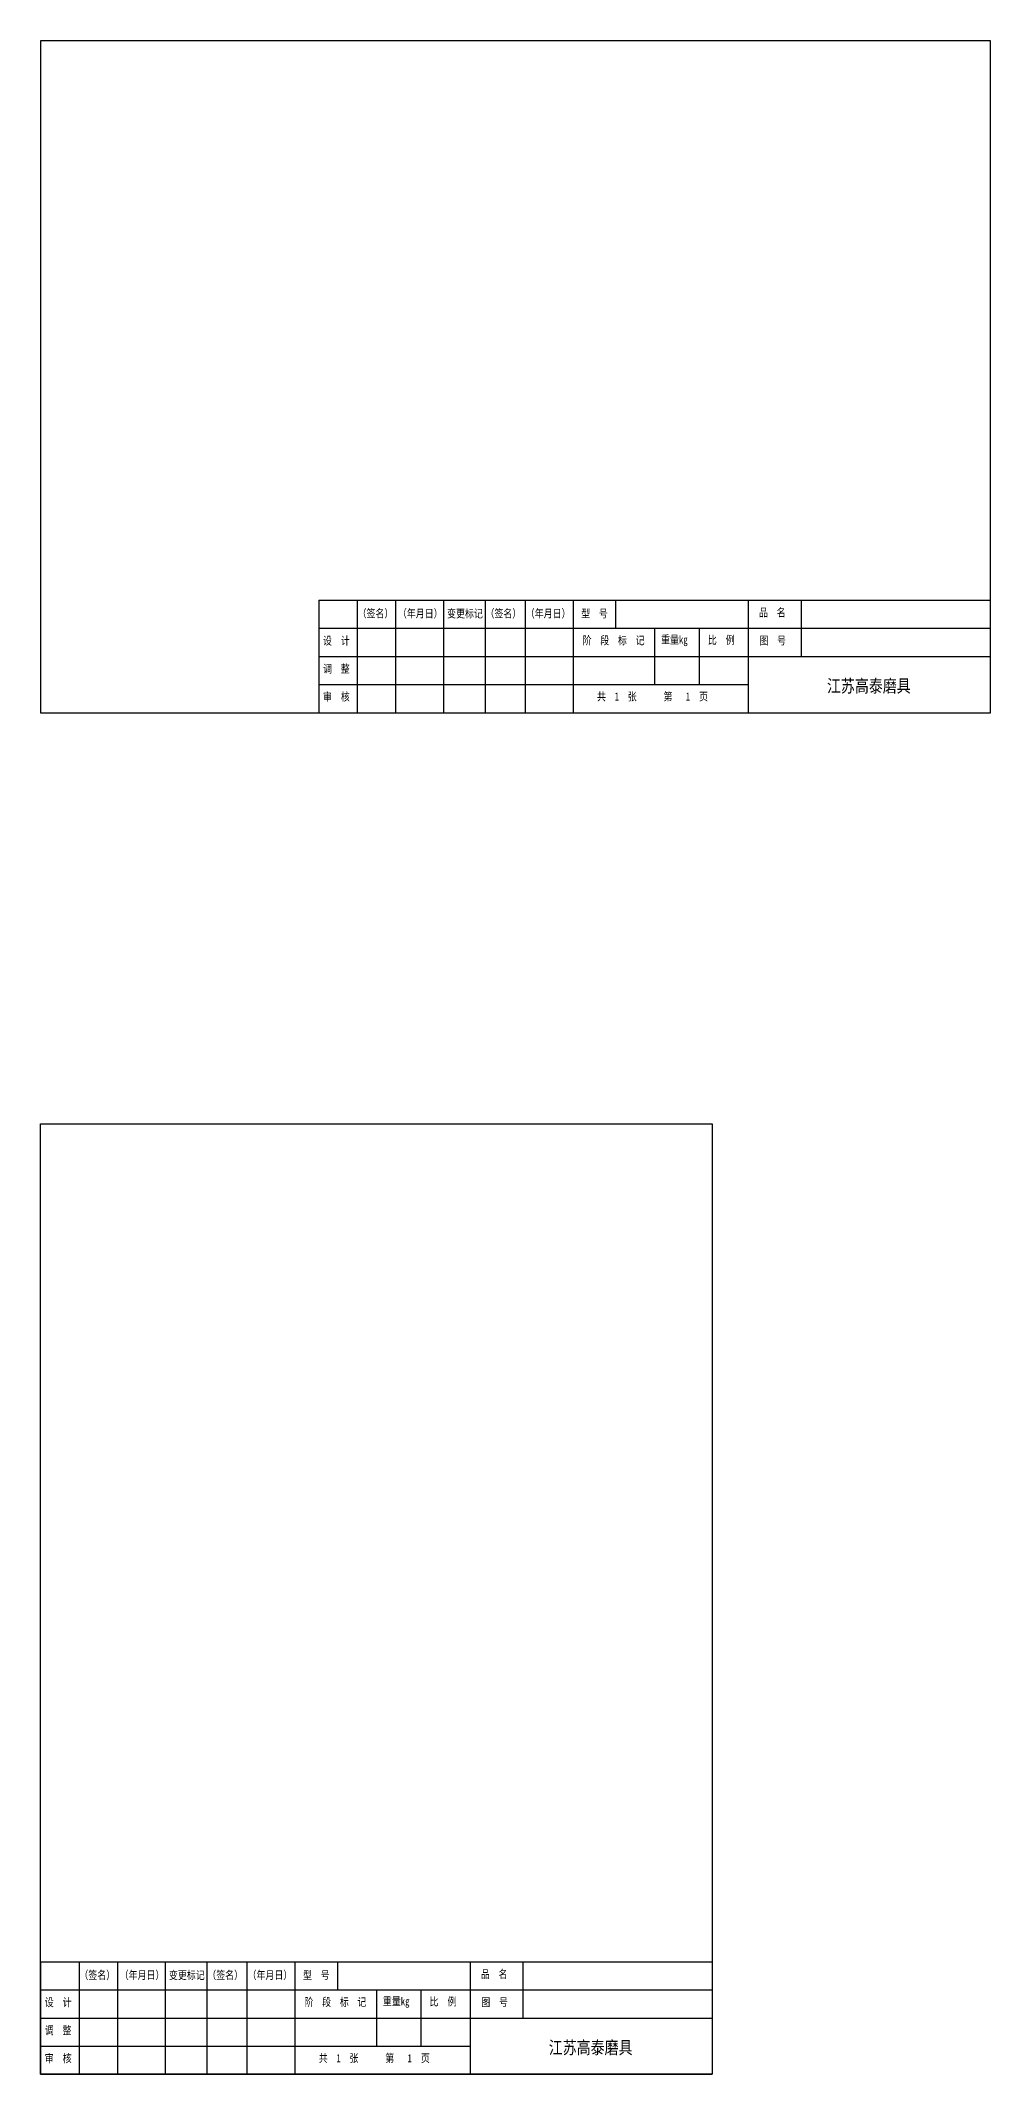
# Model space of a CAD drawing. Extents: x -214 to 8941, y -1198 to 2514.
# Drawn here: x 4748 to 5045, y -148 to 487 of the extents above; entities that cross this region are included whole.
import ezdxf

# ---------------------------------------------------------------- set-up
doc = ezdxf.new("R2010")
doc.units = 0
doc.layers.add('标注层', color=3, linetype='Continuous', true_color=0x00ff00)
doc.styles.add('111', font='gbenor.shx', dxfattribs={"width": 0.8, "bigfont": 'gbcbig.shx'})

msp = doc.modelspace()

# ---------------------------------------------------------------- linework, layer by layer
for p, q in [((4834.7766, 312.3316), (5044.7766, 312.3316)), ((4846.7766, 312.3316), (4846.7766, 277.1316)), ((4858.7766, 312.3316), (4858.7766, 277.1316)), ((4873.7435, 312.3316), (4873.7435, 277.1316)), ((4873.7435, 312.3316), (4873.7435, 277.1316)), ((4873.7435, 312.3316), (4873.7435, 277.1316)), ((4886.7435, 312.3316), (4886.7435, 277.1316)), ((4899.2731, 312.3316), (4899.2731, 277.1316)), ((4914.2952, 312.3316), (4914.2952, 277.1316)), ((4927.5891, 312.3316), (4927.5891, 303.5316)), ((4969.054, 312.3316), (4969.054, 277.1316)), ((4985.5658, 312.3316), (4985.5658, 294.7316)), ((4834.7766, 303.5316), (5044.7766, 303.5316)), ((4939.7766, 303.5316), (4939.7766, 285.9316)), ((4953.6774, 303.5316), (4953.6774, 285.9316)), ((4834.7766, 294.7316), (5044.7766, 294.7316)), ((4834.7766, 285.9316), (4969.054, 285.9316)), ((4747.7766, -113.1386), (4957.7766, -113.1386)), ((4747.7766, -113.1386), (4747.7766, -148.3386)), ((4759.7766, -113.1386), (4759.7766, -148.3386)), ((4771.7766, -113.1386), (4771.7766, -148.3386)), ((4786.7435, -113.1386), (4786.7435, -148.3386)), ((4786.7435, -113.1386), (4786.7435, -148.3386)), ((4786.7435, -113.1386), (4786.7435, -148.3386)), ((4799.7435, -113.1386), (4799.7435, -148.3386)), ((4812.2731, -113.1386), (4812.2731, -148.3386)), ((4827.2952, -113.1386), (4827.2952, -148.3386)), ((4840.5891, -113.1386), (4840.5891, -121.9386)), ((4882.054, -113.1386), (4882.054, -148.3386)), ((4898.5658, -113.1386), (4898.5658, -130.7386)), ((4747.7766, -121.9386), (4957.7766, -121.9386)), ((4852.7766, -121.9386), (4852.7766, -139.5386)), ((4866.6774, -121.9386), (4866.6774, -139.5386)), ((4747.7766, -130.7386), (4957.7766, -130.7386)), ((4747.7766, -139.5386), (4882.054, -139.5386)), ((4747.7766, -148.3386), (4957.7766, -148.3386))]:
    msp.add_line(p, q)
msp.add_lwpolyline([(4747.7766, -148.3386), (4747.7766, 148.6614), (4957.7766, 148.6614), (4957.7766, -148.3386)], close=True)
at = {"layer": '标注层', "color": 7, "lineweight": -3, "true_color": 0xffffff}
for p, q in [((5044.7766, 487.1316), (4747.7766, 487.1316)), ((4747.7766, 487.1316), (4747.7766, 277.1316)), ((5044.7766, 277.1316), (5044.7766, 487.1316)), ((4834.7766, 312.3316), (4834.7766, 277.1316)), ((4747.7766, 277.1316), (5044.7766, 277.1316))]:
    msp.add_line(p, q, dxfattribs=at)

# ---------------------------------------------------------------- texts
at = {"lineweight": 13, "style": '111'}
for s, insert, char_height, width, attachment_point in [('{\\fSimSun|b0|i0|c134|p2;（签名）}', (4852.4872, 307.9665), 2.5, 12, 5), ('{\\fSimSun|b0|i0|c134|p2;（年月日）}', (4866.4872, 307.9665), 2.5, 16, 5), ('{\\fSimSun|b0|i0|c134|p2;变更标记}', (4880.4872, 307.9665), 2.5, 12, 5), ('{\\fSimSun|b0|i0|c134|p2;（签名）}', (4892.4872, 307.9665), 2.5, 12, 5), ('{\\fSimSun|b0|i0|c134|p2;（年月日）}', (4906.4872, 307.9665), 2.5, 16, 5), ('{\\fSimSun|b0|i0|c134|p2;型  号}', (4920.9872, 307.9665), 2.5, 13, 5), ('{\\fSimSun|b0|i0|c134|p2;品  名}', (4976.5956, 308.2899), 2.5, 23, 5), ('{\\fSimSun|b0|i0|c134|p2;设\u3000计}', (4840.2615, 299.4794), 2.5, 12, 5), ('{\\fSimSun|b0|i0|c134|p2;阶  段  标  记}', (4926.9585, 299.5706), 2.5, 26, 5), ('{\\fSimSun|b0|i0|c134|p2;重量kg}', (4945.9585, 299.5706), 2.5, 12, 5), ('{\\fSimSun|b0|i0|c134|p2;比\u3000例}', (4960.6227, 299.7107), 2.5, 12, 5), ('{\\fSimSun|b0|i0|c134|p2;图  号}', (4976.7391, 299.5213), 2.5, 23, 5), ('{\\fSimSun|b0|i0|c134|p2;调  整}', (4840.2615, 290.7294), 2.5, 12, 5), ('{\\fSimSun|b0|i0|c134|p2;江苏高泰磨具}', (5006.7719, 285.2794), 4, 60, 5), ('{\\fSimSun|b0|i0|c134|p2;审\u3000核}', (4840.2615, 281.9794), 2.5, 12, 5), ('{\\fSimSun|b0|i0|c134|p2;共  1  张\u3000\u3000\u3000第\u3000 1\u3000页}', (4921.7556, 283.4232), 2.5, 39.792675, 1), ('{\\fSimSun|b0|i0|c134|p2;（签名）}', (4765.4872, -117.5037), 2.5, 12, 5), ('{\\fSimSun|b0|i0|c134|p2;（年月日）}', (4779.4872, -117.5037), 2.5, 16, 5), ('{\\fSimSun|b0|i0|c134|p2;变更标记}', (4793.4872, -117.5037), 2.5, 12, 5), ('{\\fSimSun|b0|i0|c134|p2;（签名）}', (4805.4872, -117.5037), 2.5, 12, 5), ('{\\fSimSun|b0|i0|c134|p2;（年月日）}', (4819.4872, -117.5037), 2.5, 16, 5), ('{\\fSimSun|b0|i0|c134|p2;型  号}', (4833.9872, -117.5037), 2.5, 13, 5), ('{\\fSimSun|b0|i0|c134|p2;品  名}', (4889.5956, -117.1803), 2.5, 23, 5), ('{\\fSimSun|b0|i0|c134|p2;设\u3000计}', (4753.2615, -125.9908), 2.5, 12, 5), ('{\\fSimSun|b0|i0|c134|p2;阶  段  标  记}', (4839.9585, -125.8996), 2.5, 26, 5), ('{\\fSimSun|b0|i0|c134|p2;重量kg}', (4858.9585, -125.8996), 2.5, 12, 5), ('{\\fSimSun|b0|i0|c134|p2;比\u3000例}', (4873.6227, -125.7595), 2.5, 12, 5), ('{\\fSimSun|b0|i0|c134|p2;图  号}', (4889.7391, -125.9489), 2.5, 23, 5), ('{\\fSimSun|b0|i0|c134|p2;调  整}', (4753.2615, -134.7408), 2.5, 12, 5), ('{\\fSimSun|b0|i0|c134|p2;江苏高泰磨具}', (4919.7719, -140.1908), 4, 60, 5), ('{\\fSimSun|b0|i0|c134|p2;审\u3000核}', (4753.2615, -143.4908), 2.5, 12, 5), ('{\\fSimSun|b0|i0|c134|p2;共  1  张\u3000\u3000\u3000第\u3000 1\u3000页}', (4834.7556, -142.047), 2.5, 39.792675, 1)]:
    msp.add_mtext(s, dxfattribs=dict(at, insert=insert, char_height=char_height, width=width, attachment_point=attachment_point))

doc.saveas('drawing.dxf')
